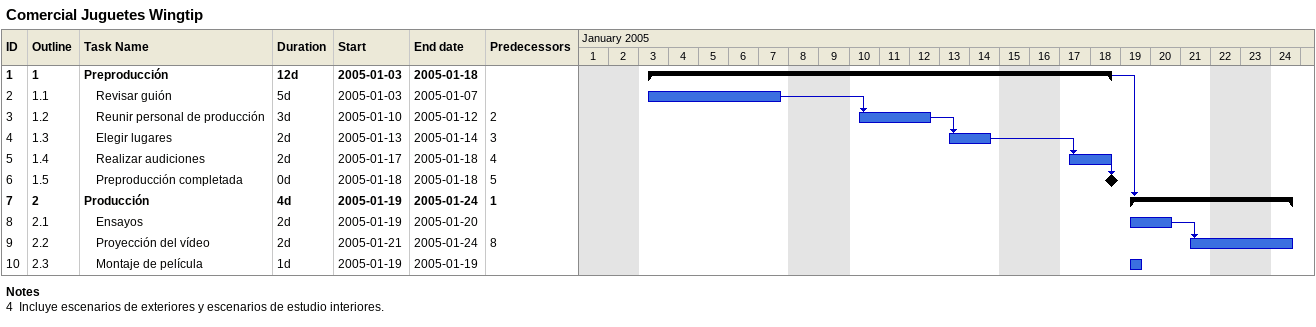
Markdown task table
Comercial Juguetes Wingtip

| ID | WBS | Task | Duration | Start | Finish | Predecessors |
|---|---|---|---|---|---|---|
| 1 | 1 | **Preproducción** | 12d | 2005-01-03 | 2005-01-18 |  |
| 2 | 1.1 | Revisar guión | 5d | 2005-01-03 | 2005-01-07 |  |
| 3 | 1.2 | Reunir personal de producción | 3d | 2005-01-10 | 2005-01-12 | 2 |
| 4 | 1.3 | Elegir lugares | 2d | 2005-01-13 | 2005-01-14 | 3 |
| 5 | 1.4 | Realizar audiciones | 2d | 2005-01-17 | 2005-01-18 | 4 |
| 6 | 1.5 | Preproducción completada | 0d | 2005-01-18 | 2005-01-18 | 5 |
| 7 | 2 | **Producción** | 4d | 2005-01-19 | 2005-01-24 | 1 |
| 8 | 2.1 | Ensayos | 2d | 2005-01-19 | 2005-01-20 |  |
| 9 | 2.2 | Proyección del vídeo | 2d | 2005-01-21 | 2005-01-24 | 8 |
| 10 | 2.3 | Montaje de película | 1d | 2005-01-19 | 2005-01-19 |  |

Notes
- 4: Incluye escenarios de exteriores y escenarios de estudio interiores.
